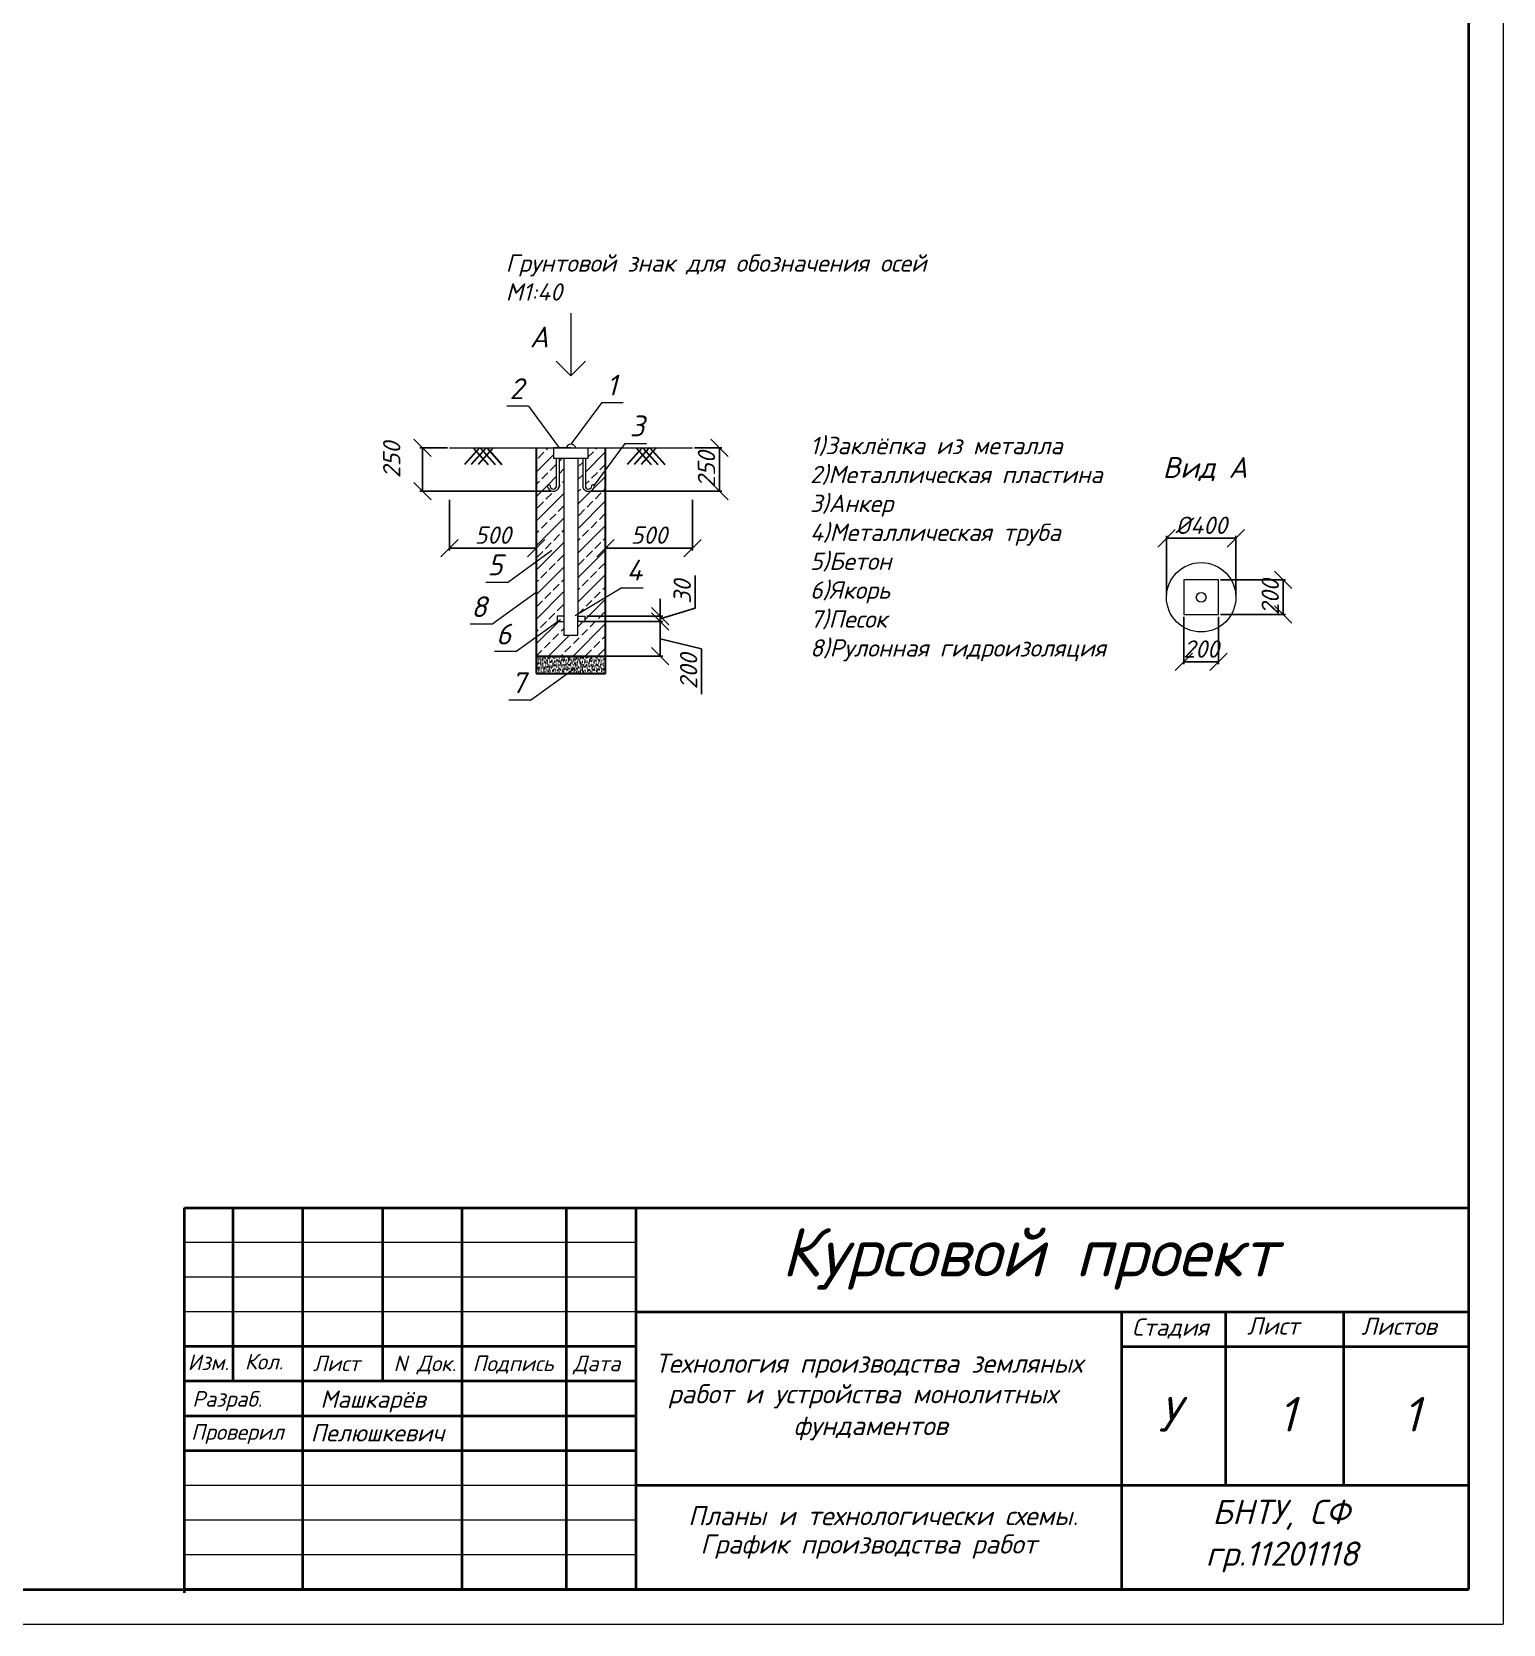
# Model space of a CAD drawing. Header units: millimetres. Extents: x 1422334 to 1587362, y 445536 to 446570.
# Drawn here: x 1586173.8 to 1586385.8, y 445975.7 to 446205.2 of the extents above; entities that cross this region are included whole.
import ezdxf

# ---------------------------------------------------------------- set-up
doc = ezdxf.new("R2010")
doc.units = ezdxf.units.MM
doc.header["$LTSCALE"] = 50
doc.layers.get('0').update_dxf_attribs({"lineweight": 13})
for name, color, linetype, lineweight in [('Buldoze', 7, 'Continuous', 13), ('камаз', 7, 'Continuous', 13), ('оси траншей размеры', 7, 'Continuous', 13), ('Слой 0.13', 7, 'Continuous', 9), ('текст', 7, 'Continuous', 30)]:
    doc.layers.add(name, color=color, linetype=linetype, lineweight=lineweight)
doc.styles.get("Standard").update_dxf_attribs({"font": 'isocpeui.ttf'})
doc.styles.add('стиль2', font='isocpeui.ttf')
doc.dimstyles.new('200', dxfattribs={"dimtxt": 2.5, "dimasz": 2.5, "dimexe": 0.3445, "dimexo": 0.3, "dimtad": 1, "dimlfac": 500, "dimtxsty": 'Standard', "dimblk": 'OBLIQUE', "dimcen": 2.5, "dimadec": 0, "dimazin": 0, "dimtfac": 1, "dimtmove": 0, "dimatfit": 3, "dimfxl": 1, "dimarcsym": 0})

# ---------------------------------------------------------------- blocks, each defined once
blk = doc.blocks.new('_Oblique')
at = {"color": 0, "linetype": 'ByBlock', "lineweight": -2}
blk.add_line((-0.5, -0.5), (0.5, 0.5), dxfattribs=at)
blk = doc.blocks.new('*D2212')
at = {"layer": 'Buldoze', "color": 0, "lineweight": -2, "ltscale": 10000, "transparency": 16777216}
for p, q in [((1586345.12, 446126.22), (1586354.49, 446126.22)), ((1586354.15, 446121.22), (1586354.15, 446126.22)), ((1586345.12, 446121.22), (1586354.49, 446121.22))]:
    blk.add_line(p, q, dxfattribs=at)
at = {"layer": 'Defpoints', "color": 0, "ltscale": 10000, "transparency": 16777216}
for p in [(1586344.82, 446126.22), (1586354.15, 446126.22), (1586344.82, 446121.22)]:
    blk.add_point(p, dxfattribs=at)
at = {"layer": 'Buldoze', "color": 0, "lineweight": -2, "ltscale": 10000, "transparency": 16777216, "xscale": 2.5, "yscale": 2.5, "zscale": 2.5}
for p, rotation in [((1586354.15, 446126.22), 90), ((1586354.15, 446121.22), 270)]:
    blk.add_blockref('_Oblique', p, dxfattribs=dict(at, rotation=rotation))
at = {"layer": 'Buldoze', "color": 0, "ltscale": 10000, "transparency": 16777216, "insert": (1586352.27, 446123.72), "char_height": 2.5, "attachment_point": 5, "rotation": 90}
blk.add_mtext('200', dxfattribs=at)
blk = doc.blocks.new('*D2213')
at = {"layer": 'Buldoze', "color": 0, "lineweight": -2, "ltscale": 10000, "transparency": 16777216}
for p, q in [((1586339.82, 446120.92), (1586339.82, 446114.06)), ((1586344.82, 446120.92), (1586344.82, 446114.06)), ((1586339.82, 446114.4), (1586344.82, 446114.4))]:
    blk.add_line(p, q, dxfattribs=at)
at = {"layer": 'Defpoints', "color": 0, "ltscale": 10000, "transparency": 16777216}
for p in [(1586339.82, 446121.22), (1586344.82, 446121.22), (1586344.82, 446114.4)]:
    blk.add_point(p, dxfattribs=at)
at = {"layer": 'Buldoze', "color": 0, "lineweight": -2, "ltscale": 10000, "transparency": 16777216, "xscale": 2.5, "yscale": 2.5, "zscale": 2.5, "rotation": 180}
blk.add_blockref('_Oblique', (1586339.82, 446114.4), dxfattribs=at)
at = {"layer": 'Buldoze', "color": 0, "lineweight": -2, "ltscale": 10000, "transparency": 16777216, "xscale": 2.5, "yscale": 2.5, "zscale": 2.5}
blk.add_blockref('_Oblique', (1586344.82, 446114.4), dxfattribs=at)
at = {"layer": 'Buldoze', "color": 0, "ltscale": 10000, "transparency": 16777216, "insert": (1586342.32, 446116.27), "char_height": 2.5, "attachment_point": 5}
blk.add_mtext('200', dxfattribs=at)
blk = doc.blocks.new('*D2214')
at = {"layer": 'Buldoze', "color": 0, "lineweight": -2, "ltscale": 10000, "transparency": 16777216}
for p, q in [((1586337.32, 446124.02), (1586337.32, 446132.56)), ((1586337.32, 446132.22), (1586347.32, 446132.22)), ((1586347.32, 446124.02), (1586347.32, 446132.56))]:
    blk.add_line(p, q, dxfattribs=at)
at = {"layer": 'Defpoints', "color": 0, "ltscale": 10000, "transparency": 16777216}
for p in [(1586347.32, 446132.22), (1586337.32, 446123.72), (1586347.32, 446123.72)]:
    blk.add_point(p, dxfattribs=at)
at = {"layer": 'Buldoze', "color": 0, "lineweight": -2, "ltscale": 10000, "transparency": 16777216, "xscale": 2.5, "yscale": 2.5, "zscale": 2.5, "rotation": 180}
blk.add_blockref('_Oblique', (1586337.32, 446132.22), dxfattribs=at)
at = {"layer": 'Buldoze', "color": 0, "lineweight": -2, "ltscale": 10000, "transparency": 16777216, "xscale": 2.5, "yscale": 2.5, "zscale": 2.5}
blk.add_blockref('_Oblique', (1586347.32, 446132.22), dxfattribs=at)
at = {"layer": 'Buldoze', "color": 0, "ltscale": 10000, "transparency": 16777216, "insert": (1586342.32, 446134.1), "char_height": 2.5, "attachment_point": 5}
blk.add_mtext('%%C400', dxfattribs=at)
blk = doc.blocks.new('*D2215')
at = {"layer": 'Buldoze', "color": 0, "lineweight": -2, "ltscale": 10000, "transparency": 16777216}
for p, q in [((1586252.8, 446120.25), (1586264.73, 446120.25)), ((1586264.38, 446120.25), (1586264.38, 446115.25)), ((1586264.38, 446117.75), (1586270.34, 446116.31)), ((1586252.8, 446115.25), (1586264.73, 446115.25)), ((1586270.34, 446116.31), (1586270.34, 446109.75))]:
    blk.add_line(p, q, dxfattribs=at)
at = {"layer": 'Defpoints', "color": 0, "ltscale": 10000, "transparency": 16777216}
for p in [(1586252.5, 446120.25), (1586252.5, 446115.25), (1586264.38, 446115.25)]:
    blk.add_point(p, dxfattribs=at)
at = {"layer": 'Buldoze', "color": 0, "lineweight": -2, "ltscale": 10000, "transparency": 16777216, "xscale": 2.5, "yscale": 2.5, "zscale": 2.5}
for p, rotation in [((1586264.38, 446120.25), 90), ((1586264.38, 446115.25), 270)]:
    blk.add_blockref('_Oblique', p, dxfattribs=dict(at, rotation=rotation))
at = {"layer": 'Buldoze', "color": 0, "ltscale": 10000, "transparency": 16777216, "insert": (1586268.46, 446113.03), "char_height": 2.5, "attachment_point": 5, "rotation": 90}
blk.add_mtext('200', dxfattribs=at)
blk = doc.blocks.new('*D2216')
at = {"layer": 'Buldoze', "color": 0, "lineweight": -2, "ltscale": 10000, "transparency": 16777216}
for p, q in [((1586269.42, 446122.14), (1586269.42, 446126.88)), ((1586264.38, 446121), (1586264.38, 446123.5)), ((1586264.38, 446120.63), (1586269.42, 446122.14)), ((1586253.8, 446121), (1586264.73, 446121)), ((1586253.8, 446120.25), (1586264.73, 446120.25)), ((1586264.38, 446120.25), (1586264.38, 446121)), ((1586264.38, 446120.25), (1586264.38, 446121)), ((1586264.38, 446120.25), (1586264.38, 446117.75))]:
    blk.add_line(p, q, dxfattribs=at)
at = {"layer": 'Defpoints', "color": 0, "ltscale": 10000, "transparency": 16777216}
for p in [(1586253.5, 446121), (1586253.5, 446120.25), (1586264.38, 446121)]:
    blk.add_point(p, dxfattribs=at)
at = {"layer": 'Buldoze', "color": 0, "lineweight": -2, "ltscale": 10000, "transparency": 16777216, "xscale": 2.5, "yscale": 2.5, "zscale": 2.5}
for p, rotation in [((1586264.38, 446121), 270), ((1586264.38, 446120.25), 90)]:
    blk.add_blockref('_Oblique', p, dxfattribs=dict(at, rotation=rotation))
at = {"layer": 'Buldoze', "color": 0, "ltscale": 10000, "transparency": 16777216, "insert": (1586267.54, 446124.51), "char_height": 2.5, "attachment_point": 5, "rotation": 90}
blk.add_mtext('30', dxfattribs=at)
blk = doc.blocks.new('*D2217')
at = {"layer": 'Buldoze', "color": 0, "lineweight": -2, "ltscale": 10000, "transparency": 16777216}
for p, q in [((1586234, 446137.77), (1586234, 446130.46)), ((1586246.5, 446137.77), (1586246.5, 446130.46)), ((1586234, 446130.81), (1586246.5, 446130.81))]:
    blk.add_line(p, q, dxfattribs=at)
at = {"layer": 'Defpoints', "color": 0, "ltscale": 10000, "transparency": 16777216}
for p in [(1586234, 446138.07), (1586246.5, 446138.07), (1586246.5, 446130.81)]:
    blk.add_point(p, dxfattribs=at)
at = {"layer": 'Buldoze', "color": 0, "lineweight": -2, "ltscale": 10000, "transparency": 16777216, "xscale": 2.5, "yscale": 2.5, "zscale": 2.5, "rotation": 180}
blk.add_blockref('_Oblique', (1586234, 446130.81), dxfattribs=at)
at = {"layer": 'Buldoze', "color": 0, "lineweight": -2, "ltscale": 10000, "transparency": 16777216, "xscale": 2.5, "yscale": 2.5, "zscale": 2.5}
blk.add_blockref('_Oblique', (1586246.5, 446130.81), dxfattribs=at)
at = {"layer": 'Buldoze', "color": 0, "ltscale": 10000, "transparency": 16777216, "insert": (1586240.25, 446132.68), "char_height": 2.5, "attachment_point": 5}
blk.add_mtext('500', dxfattribs=at)
blk = doc.blocks.new('*D2218')
at = {"layer": 'Buldoze', "color": 0, "lineweight": -2, "ltscale": 10000, "transparency": 16777216}
for p, q in [((1586256.5, 446137.77), (1586256.5, 446130.46)), ((1586269, 446137.77), (1586269, 446130.46)), ((1586256.5, 446130.81), (1586269, 446130.81))]:
    blk.add_line(p, q, dxfattribs=at)
at = {"layer": 'Defpoints', "color": 0, "ltscale": 10000, "transparency": 16777216}
for p in [(1586256.5, 446138.07), (1586269, 446138.07), (1586269, 446130.81)]:
    blk.add_point(p, dxfattribs=at)
at = {"layer": 'Buldoze', "color": 0, "lineweight": -2, "ltscale": 10000, "transparency": 16777216, "xscale": 2.5, "yscale": 2.5, "zscale": 2.5, "rotation": 180}
blk.add_blockref('_Oblique', (1586256.5, 446130.81), dxfattribs=at)
at = {"layer": 'Buldoze', "color": 0, "lineweight": -2, "ltscale": 10000, "transparency": 16777216, "xscale": 2.5, "yscale": 2.5, "zscale": 2.5}
blk.add_blockref('_Oblique', (1586269, 446130.81), dxfattribs=at)
at = {"layer": 'Buldoze', "color": 0, "ltscale": 10000, "transparency": 16777216, "insert": (1586262.75, 446132.68), "char_height": 2.5, "attachment_point": 5}
blk.add_mtext('500', dxfattribs=at)
blk = doc.blocks.new('*D2219')
at = {"layer": 'Buldoze', "color": 0, "lineweight": -2, "ltscale": 10000, "transparency": 16777216}
for p, q in [((1586233.7, 446145.25), (1586229.74, 446145.25)), ((1586230.09, 446145.25), (1586230.09, 446139)), ((1586248.61, 446139), (1586229.74, 446139))]:
    blk.add_line(p, q, dxfattribs=at)
at = {"layer": 'Defpoints', "color": 0, "ltscale": 10000, "transparency": 16777216}
for p in [(1586234, 446145.25), (1586230.09, 446139), (1586248.91, 446139)]:
    blk.add_point(p, dxfattribs=at)
at = {"layer": 'Buldoze', "color": 0, "lineweight": -2, "ltscale": 10000, "transparency": 16777216, "xscale": 2.5, "yscale": 2.5, "zscale": 2.5}
for p, rotation in [((1586230.09, 446145.25), 90), ((1586230.09, 446139), 270)]:
    blk.add_blockref('_Oblique', p, dxfattribs=dict(at, rotation=rotation))
at = {"layer": 'Buldoze', "color": 0, "ltscale": 10000, "transparency": 16777216, "insert": (1586225.68, 446143.51), "char_height": 2.5, "attachment_point": 5, "rotation": 90}
blk.add_mtext('250', dxfattribs=at)
blk = doc.blocks.new('*D2220')
at = {"layer": 'Buldoze', "color": 0, "lineweight": -2, "ltscale": 10000, "transparency": 16777216}
for p, q in [((1586269.3, 446145.25), (1586273.25, 446145.25)), ((1586272.91, 446145.25), (1586272.91, 446139)), ((1586254.38, 446139), (1586273.25, 446139))]:
    blk.add_line(p, q, dxfattribs=at)
at = {"layer": 'Defpoints', "color": 0, "ltscale": 10000, "transparency": 16777216}
for p in [(1586269, 446145.25), (1586254.08, 446139), (1586272.91, 446139)]:
    blk.add_point(p, dxfattribs=at)
at = {"layer": 'Buldoze', "color": 0, "lineweight": -2, "ltscale": 10000, "transparency": 16777216, "xscale": 2.5, "yscale": 2.5, "zscale": 2.5}
for p, rotation in [((1586272.91, 446145.25), 90), ((1586272.91, 446139), 270)]:
    blk.add_blockref('_Oblique', p, dxfattribs=dict(at, rotation=rotation))
at = {"layer": 'Buldoze', "color": 0, "ltscale": 10000, "transparency": 16777216, "insert": (1586271.03, 446142.13), "char_height": 2.5, "attachment_point": 5, "rotation": 90}
blk.add_mtext('250', dxfattribs=at)

msp = doc.modelspace()

# ---------------------------------------------------------------- hatches: boundary and pattern name
at = {"layer": 'Buldoze', "ltscale": 10000}
h = msp.add_hatch(dxfattribs=at)
h.set_pattern_fill('JIS_STN_2.5', color=250)
h.set_pattern_definition([(45, (305.9506, 276.5376), (-1.767766953, 1.767766953), []), (45, (307.7156, 276.5376), (-1.767766953, 1.767766953), [1.2, -0.5])])
edge = h.paths.add_edge_path()
edge.add_line((1586246.49763, 446115.251755), (1586256.49763, 446115.251755))
edge.add_line((1586256.49763, 446115.251755), (1586256.49763, 446145.251755))
edge.add_line((1586256.49763, 446145.251755), (1586253.99763, 446145.251755))
edge.add_line((1586253.99763, 446145.251755), (1586253.99763, 446143.751755))
edge.add_line((1586253.99763, 446143.751755), (1586253.598207, 446143.751755))
edge.add_line((1586253.598207, 446143.751755), (1586253.598207, 446139.60382))
edge.add_arc((1586254.03333, 446139.800485), 0.477502, 204.3217669, 371.95287299)
edge.add_spline(control_points=[(1586254.500479, 446139.899379), (1586254.620131, 446139.935972), (1586254.830457, 446140.000297), (1586254.867764, 446139.794719), (1586254.883848, 446139.706092)], knot_values=[0, 0, 0, 0, 0.3037911877, 0.5340077235, 0.5340077235, 0.5340077235, 0.5340077235], degree=3, periodic=0)
edge.add_arc((1586254.028121, 446139.867677), 0.870849, 197.6371309, 349.30686741, ccw=False)
edge.add_line((1586253.198207, 446139.60382), (1586253.198207, 446143.751755))
edge.add_line((1586253.198207, 446143.751755), (1586252.49763, 446143.751755))
edge.add_line((1586252.49763, 446143.751755), (1586252.49763, 446121.001755))
edge.add_line((1586252.49763, 446121.001755), (1586253.49763, 446121.001755))
edge.add_line((1586253.49763, 446121.001755), (1586253.49763, 446120.251755))
edge.add_line((1586253.49763, 446120.251755), (1586252.49763, 446120.251755))
edge.add_line((1586252.49763, 446120.251755), (1586252.49763, 446118.251755))
edge.add_line((1586252.49763, 446118.251755), (1586250.49763, 446118.251755))
edge.add_line((1586250.49763, 446118.251755), (1586250.49763, 446120.251755))
edge.add_line((1586250.49763, 446120.251755), (1586249.49763, 446120.251755))
edge.add_line((1586249.49763, 446120.251755), (1586249.49763, 446121.001755))
edge.add_line((1586249.49763, 446121.001755), (1586250.49763, 446121.001755))
edge.add_line((1586250.49763, 446121.001755), (1586250.49763, 446143.751755))
edge.add_line((1586250.49763, 446143.751755), (1586249.797054, 446143.751755))
edge.add_line((1586249.797054, 446143.751755), (1586249.797054, 446139.60382))
edge.add_arc((1586248.967139, 446139.867677), 0.870849, 190.69313259, 342.3628691, ccw=False)
edge.add_spline(control_points=[(1586248.111413, 446139.706092), (1586248.127496, 446139.794719), (1586248.164803, 446140.000297), (1586248.37513, 446139.935972), (1586248.494782, 446139.899379)], knot_values=[0, 0, 0, 0, 0.2302165358, 0.5340077235, 0.5340077235, 0.5340077235, 0.5340077235], degree=3, periodic=0)
edge.add_arc((1586248.961931, 446139.800485), 0.477502, 168.04712701, 335.6782331)
edge.add_line((1586249.397054, 446139.60382), (1586249.397054, 446143.751755))
edge.add_line((1586249.397054, 446143.751755), (1586248.99763, 446143.751755))
edge.add_line((1586248.99763, 446143.751755), (1586248.99763, 446145.251755))
edge.add_line((1586248.99763, 446145.251755), (1586246.49763, 446145.251755))
edge.add_line((1586246.49763, 446145.251755), (1586246.49763, 446115.251755))
at = {"layer": 'Buldoze', "lineweight": 30, "ltscale": 10000}
h = msp.add_hatch(dxfattribs=at)
h.set_pattern_fill('AR-SAND', color=250, scale=0.01)
h.set_pattern_definition([(37.5, (305.9506, 276.5376), (-0.01600031296, 0.48941323733), [0, -0.38608, 0, -0.4318, 0, -0.41275]), (7.5, (305.9506, 276.5376), (0.44952328314, 0.71682510057), [0, -0.20828, 0, -0.34798, 0, -0.13335]), (327.5, (305.6382, 276.5376), (0.79099237024, 0.00143718468), [0, -0.127, 0, -0.4572, 0, -0.5969]), (317.5, (305.6382, 276.5376), (0.76355645247, 0.22292932326), [0, -0.0635, 0, -0.29972, 0, -0.3429])])
h.paths.add_polyline_path([(1586256.49763, 446112.751755), (1586256.49763, 446115.251755), (1586246.49763, 446115.251755), (1586246.49763, 446112.751755)])

# ---------------------------------------------------------------- linework, layer by layer
for p, q in [((1586260.836202, 446030.713928), (1586195.836202, 446030.713928)), ((1586260.836202, 446025.713928), (1586195.836202, 446025.713928)), ((1586260.836202, 446020.713928), (1586195.836202, 446020.713928)), ((1586260.836202, 445995.713928), (1586195.836202, 445995.713928)), ((1586260.836202, 445990.713928), (1586195.836202, 445990.713928)), ((1586260.836202, 445985.713928), (1586195.836202, 445985.713928))]:
    msp.add_line(p, q)
at = {"layer": 'Buldoze', "ltscale": 10000}
for p, q in [((1586251.49763, 446164.653321), (1586251.49763, 446155.653321)), ((1586251.49763, 446155.653321), (1586249.37631, 446157.774641)), ((1586251.49763, 446155.653321), (1586253.618951, 446157.774641)), ((1586233.99763, 446145.251755), (1586268.99763, 446145.251755)), ((1586246.49763, 446138.06835), (1586246.49763, 446145.251755)), ((1586251.49763, 446145.251755), (1586248.99763, 446145.251755)), ((1586248.99763, 446145.251755), (1586248.99763, 446143.751755)), ((1586250.79763, 446145.251755), (1586251.49763, 446145.251755)), ((1586251.49763, 446145.251755), (1586253.99763, 446145.251755)), ((1586251.49763, 446145.251755), (1586252.19763, 446145.251755)), ((1586253.99763, 446143.751755), (1586253.99763, 446145.251755)), ((1586256.49763, 446145.251755), (1586256.49763, 446138.06835)), ((1586248.99763, 446143.751755), (1586253.99763, 446143.751755)), ((1586249.397054, 446143.751755), (1586249.397054, 446139.60382)), ((1586249.797054, 446143.751755), (1586249.797054, 446139.60382)), ((1586250.49763, 446143.751755), (1586251.49763, 446143.751755)), ((1586250.49763, 446143.751755), (1586250.49763, 446118.251755)), ((1586251.49763, 446143.751755), (1586252.49763, 446143.751755)), ((1586252.49763, 446143.751755), (1586252.49763, 446120.251755)), ((1586253.198207, 446143.751755), (1586253.198207, 446139.60382)), ((1586253.598207, 446143.751755), (1586253.598207, 446139.60382)), ((1586339.819775, 446126.220191), (1586339.819775, 446121.220191)), ((1586344.819775, 446126.220191), (1586339.819775, 446126.220191)), ((1586344.819775, 446121.220191), (1586344.819775, 446126.220191)), ((1586250.49763, 446121.001755), (1586249.49763, 446121.001755)), ((1586249.49763, 446121.001755), (1586249.49763, 446120.251755)), ((1586249.49763, 446120.251755), (1586250.49763, 446120.251755)), ((1586252.49763, 446118.251755), (1586252.49763, 446121.001755)), ((1586252.49763, 446121.001755), (1586253.49763, 446121.001755)), ((1586253.49763, 446120.251755), (1586252.49763, 446120.251755)), ((1586253.49763, 446121.001755), (1586253.49763, 446120.251755)), ((1586339.819775, 446121.220191), (1586344.819775, 446121.220191)), ((1586250.49763, 446118.251755), (1586252.49763, 446118.251755))]:
    msp.add_line(p, q, dxfattribs=at)
at = {"layer": 'Buldoze', "lineweight": 30, "ltscale": 10000}
for p, q in [((1586238.30372, 446145.251755), (1586236.148991, 446142.853006)), ((1586239.30372, 446145.251755), (1586237.148991, 446142.853006)), ((1586237.410513, 446145.251755), (1586239.565242, 446142.853006)), ((1586240.30372, 446145.251755), (1586238.148991, 446142.853006)), ((1586238.410513, 446145.251755), (1586240.565242, 446142.853006)), ((1586239.410513, 446145.251755), (1586241.565242, 446142.853006)), ((1586246.49763, 446145.251755), (1586246.49763, 446115.251755)), ((1586256.49763, 446115.251755), (1586256.49763, 446145.251755)), ((1586261.780037, 446145.251755), (1586259.625308, 446142.853006)), ((1586262.780037, 446145.251755), (1586260.625308, 446142.853006)), ((1586260.88683, 446145.251755), (1586263.041559, 446142.853006)), ((1586263.780037, 446145.251755), (1586261.625308, 446142.853006)), ((1586261.88683, 446145.251755), (1586264.041559, 446142.853006)), ((1586262.88683, 446145.251755), (1586265.041559, 446142.853006)), ((1586246.49763, 446115.251755), (1586256.49763, 446115.251755)), ((1586246.49763, 446115.251755), (1586246.49763, 446112.751755)), ((1586256.49763, 446112.751755), (1586256.49763, 446115.251755)), ((1586246.49763, 446112.751755), (1586256.49763, 446112.751755))]:
    msp.add_line(p, q, dxfattribs=at)
at = {"layer": 'Buldoze', "ltscale": 10000}
for radius in [5, 0.7]:
    msp.add_circle((1586342.319775, 446123.720191), radius, dxfattribs=at)
for centre, radius, start, end in [((1586251.49763, 446145.038905), 0.731646, 16.91304329, 163.08695673), ((1586248.967139, 446139.867677), 0.870849, 190.69313259, 342.3628691), ((1586248.961931, 446139.800485), 0.477502, 168.04712701, 335.6782331), ((1586254.028121, 446139.867677), 0.870849, 197.6371309, 349.30686741), ((1586254.03333, 446139.800485), 0.477502, 204.3217669, 11.952873)]:
    msp.add_arc(centre, radius, start, end, dxfattribs=at)
for points in [[(1586248.111413, 446139.706092), (1586248.19182, 446139.92181), (1586248.494782, 446139.899379)], [(1586254.883848, 446139.706092), (1586254.803441, 446139.92181), (1586254.500479, 446139.899379)]]:
    msp.add_spline(points, degree=3, dxfattribs=at)
at = {"layer": 'камаз', "ltscale": 10000}
for p, q in [((1586245.381941, 446151.261597), (1586242.278125, 446151.261597)), ((1586245.381941, 446151.261597), (1586249.820692, 446145.251755)), ((1586255.942374, 446151.780368), (1586251.503623, 446145.770526)), ((1586255.942374, 446151.780368), (1586259.04619, 446151.780368)), ((1586259.272834, 446145.8942), (1586254.834084, 446139.884358)), ((1586259.272834, 446145.8942), (1586262.376651, 446145.8942)), ((1586242.35027, 446125.864316), (1586248.766829, 446130.492568)), ((1586242.35027, 446125.864316), (1586239.246454, 446125.864316)), ((1586240.081071, 446119.838279), (1586246.49763, 446124.466531)), ((1586258.823337, 446125.108456), (1586252.108079, 446121.033154)), ((1586258.823337, 446125.108456), (1586261.927153, 446125.108456)), ((1586240.081071, 446119.838279), (1586236.977255, 446119.838279)), ((1586243.581071, 446115.892011), (1586249.99763, 446120.520263)), ((1586243.581071, 446115.892011), (1586240.477255, 446115.892011)), ((1586245.66527, 446108.870391), (1586252.081829, 446113.498643)), ((1586245.66527, 446108.870391), (1586242.561453, 446108.870391))]:
    msp.add_line(p, q, dxfattribs=at)
at = {"layer": 'Слой 0.13', "ltscale": 10000}
for p in [(1586385.836202, 446569.713928), (1585544.836202, 445975.713928)]:
    msp.add_line(p, (1586385.836202, 445975.713928), dxfattribs=at)
at = {"layer": 'Слой 0.13', "lineweight": 40, "ltscale": 10000}
for p, q in [((1586380.836202, 446564.713928), (1586380.836202, 445980.713928)), ((1586195.836202, 445980.713928), (1586195.836202, 446035.713928)), ((1586195.836202, 446035.713928), (1586380.836202, 446035.713928)), ((1586195.836202, 445980.247788), (1586195.836202, 446035.247788)), ((1586202.836202, 446010.713928), (1586202.836202, 446035.713928)), ((1586212.836202, 446035.713928), (1586212.836202, 445980.713928)), ((1586224.336202, 446035.713928), (1586224.336202, 446010.713928)), ((1586235.836202, 445980.713928), (1586235.836202, 446035.713928)), ((1586250.836202, 446035.713928), (1586250.836202, 445980.713928)), ((1586260.836202, 446035.713928), (1586260.836202, 445980.713928)), ((1586380.836202, 446036.180067), (1586380.836202, 445981.180067)), ((1586260.836202, 446020.713928), (1586380.836202, 446020.713928)), ((1586330.836202, 446020.713928), (1586330.836202, 445980.713928)), ((1586345.836202, 446020.713928), (1586345.836202, 445995.713928)), ((1586362.836202, 446020.713928), (1586362.836202, 445995.713928)), ((1586260.836202, 446015.713928), (1586195.836202, 446015.713928)), ((1586330.836202, 446015.713928), (1586380.836202, 446015.713928)), ((1586260.836202, 446010.713928), (1586195.836202, 446010.713928)), ((1586260.836202, 446005.713928), (1586195.836202, 446005.713928)), ((1586260.836202, 446000.713928), (1586195.836202, 446000.713928)), ((1586380.836202, 445995.713928), (1586260.836202, 445995.713928)), ((1585564.836202, 445980.713928), (1586380.836202, 445980.713928)), ((1586380.836202, 445980.713928), (1586195.836202, 445980.713928))]:
    msp.add_line(p, q, dxfattribs=at)

# ---------------------------------------------------------------- texts
for s, p in [('Изм.', (1586196.26751, 446012.326045)), ('Кол.', (1586204.501753, 446012.421326)), ('Лист', (1586214.322154, 446012.175741)), ('N Док.', (1586225.943, 446012.175741)), ('Подпись', (1586237.322154, 446012.175741)), ('Дата', (1586251.844372, 446012.175741))]:
    msp.add_text(s, height=2.25).set_placement(p)
at = {"attachment_point": 1}
for s, insert, char_height, width in [('{\\fISOCPEUR|b0|i1|c204|p34; Разраб.}', (1586195.501641, 446009.305791), 2.25, 12.94505509), ('Машкарёв ', (1586215.397079, 446009.3994), 2.5, 22.74938513), ('\\pi5.3087;У', (1586330.836202, 446008.465824), 5, 15), ('\\pi7.5928;1', (1586345.836202, 446008.465824), 5, 17), ('\\pi7.5928;1', (1586363.800289, 446008.465824), 5, 17), ('{\\fISOCPEUR|b0|i1|c204|p34;Проверил}', (1586196.763953, 446004.541896), 2.25, 12.94505509), ('{\\fISOCPEUR|b0|i1|c204|p34;Пелюшкевич }', (1586213.994312, 446004.541896), 2.5, 22.74938513)]:
    msp.add_mtext(s, dxfattribs=dict(at, insert=insert, char_height=char_height, width=width))
at = {"layer": 'Buldoze', "ltscale": 10000, "insert": (1586285.957353, 446146.843444), "char_height": 2.5, "attachment_point": 1}
msp.add_mtext_dynamic_manual_height_columns('1)Заклёпка из металла\\P2)Металлическая пластина\\P3)Анкер\\P4)Металлическая труба\\P5)Бетон\\P6)Якорь\\P7)Песок\\P8)Рулонная гидроизоляция', width=45.70598744, gutter_width=25, heights=[0], dxfattribs=at)
at = {"layer": 'камаз', "ltscale": 10000, "char_height": 3}
for s, width, insert, attachment_point in [('А', 3.53199337, (1586245.576167, 446162.737445), 1), ('1', 3, (1586256.63889, 446155.806853), 1), ('2', 3, (1586244.685425, 446155.288083), 3), ('3', 3, (1586259.96935, 446149.920686), 1), ('Вид А', 57.833788, (1586336.776018, 446143.928623), 1), ('5', 3, (1586241.653754, 446129.890802), 3), ('4', 3, (1586259.519853, 446129.134942), 1), ('8', 3, (1586239.384555, 446123.864765), 3), ('6', 3, (1586242.884555, 446119.918497), 3), ('7', 3, (1586244.968754, 446112.896877), 3)]:
    msp.add_mtext_dynamic_manual_height_columns(s, width=width, gutter_width=25, heights=[0], dxfattribs=dict(at, insert=insert, attachment_point=attachment_point))
at = {"layer": 'оси траншей размеры', "ltscale": 10000, "insert": (1586242.105249, 446173.147148), "char_height": 2.5, "attachment_point": 1}
msp.add_mtext_dynamic_manual_height_columns('Грунтовой знак для обозначения осей М1:40', width=61.19679913, gutter_width=25, heights=[0], dxfattribs=at)
at = {"layer": 'Слой 0.13', "ltscale": 10000}
for s, height, p in [('Курсовой проект', 7, (1586281.826579, 446025.826021)), ('БНТУ, СФ', 3.5, (1586343.929403, 445990.136294)), ('гр.11201118', 3.5, (1586342.981036, 445984.127758))]:
    msp.add_text(s, height=height, dxfattribs=at).set_placement(p)
at = {"layer": 'текст', "style": 'стиль2'}
for s, height, p in [('Стадия', 2.5, (1586332.342103, 446017.278719)), ('Лист', 2.5, (1586348.928668, 446017.446269)), ('Листов', 2.5, (1586365.3954, 446017.415185)), ('Технология производства земляных', 2.75, (1586263.624996, 446011.945927)), ('работ и устройства монолитных', 2.75, (1586265.498687, 446007.546144)), ('фундаментов', 2.75, (1586283.579754, 446002.959133)), ('Планы и технологически схемы.', 2.75, (1586268.398532, 445989.977617)), ('График производства работ', 2.75, (1586270.156866, 445985.888434))]:
    msp.add_text(s, height=height, dxfattribs=at).set_placement(p)

# ---------------------------------------------------------------- dimensions: what is measured, and where the dimension line sits
at = {"layer": 'Buldoze', "ltscale": 10000}
for base, p1, p2, override, picture, middle in [((1586230.087638, 446138.998426), (1586233.99763, 446145.251755), (1586248.9144, 446138.998426), {"dimlfac": 40, "dimrnd": 10, "dimtmove": 1}, '*D2219', (1586225.680638, 446143.509691)), ((1586264.384153, 446121.001755), (1586253.49763, 446120.251755), (1586253.49763, 446121.001755), {"dimlfac": 40, "dimtmove": 1}, '*D2216', (1586267.541153, 446122.761355))]:
    dim = msp.add_linear_dim(base=base, p1=p1, p2=p2, angle=90, dimstyle='200', override=override, dxfattribs=at)
    dim.commit()
    dim.dimension.update_dxf_attribs({"geometry": picture, "text_midpoint": middle})
for base, p1, p2, override, picture, middle in [((1586272.907623, 446138.998426), (1586268.99763, 446145.251755), (1586254.080861, 446138.998426), {"dimlfac": 40, "dimrnd": 10}, '*D2220', (1586272.907623, 446142.125091)), ((1586354.148484, 446126.220191), (1586344.819775, 446121.220191), (1586344.819775, 446126.220191), {"dimlfac": 40, "dimrnd": 1}, '*D2212', (1586354.148484, 446123.720191)), ((1586264.384153, 446115.251755), (1586252.49763, 446120.251755), (1586252.49763, 446115.251755), {"dimlfac": 40, "dimtmove": 1}, '*D2215', (1586270.335419, 446115.681647))]:
    dim = msp.add_linear_dim(base=base, p1=p1, p2=p2, angle=90, dimstyle='200', override=override, dxfattribs=at)
    dim.commit()
    dim.dimension.update_dxf_attribs({"geometry": picture, "text_midpoint": middle, "dimtype": 160})
for base, p1, p2, picture, middle in [((1586246.49763, 446130.806225), (1586233.99763, 446138.06835), (1586246.49763, 446138.06835), '*D2217', (1586240.24763, 446132.681225)), ((1586268.99763, 446130.806225), (1586256.49763, 446138.06835), (1586268.99763, 446138.06835), '*D2218', (1586262.74763, 446132.681225))]:
    dim = msp.add_linear_dim(base=base, p1=p1, p2=p2, dimstyle='200', override={"dimlfac": 40, "dimtmove": 1}, dxfattribs=at)
    dim.commit()
    dim.dimension.update_dxf_attribs({"geometry": picture, "text_midpoint": middle})
dim = msp.add_linear_dim(base=(1586347.319775, 446132.220211), p1=(1586337.319775, 446123.720191), p2=(1586347.319775, 446123.720191), text='%%C<>', dimstyle='200', override={"dimlfac": 40, "dimrnd": 1}, dxfattribs=at)
dim.commit()
dim.dimension.update_dxf_attribs({"geometry": '*D2214', "text_midpoint": (1586342.319775, 446132.220211), "dimtype": 160})
dim = msp.add_linear_dim(base=(1586344.819775, 446114.399739), p1=(1586339.819775, 446121.220191), p2=(1586344.819775, 446121.220191), dimstyle='200', override={"dimlfac": 40, "dimrnd": 1}, dxfattribs=at)
dim.commit()
dim.dimension.update_dxf_attribs({"geometry": '*D2213', "text_midpoint": (1586342.319775, 446114.399739), "dimtype": 160})

doc.saveas('drawing.dxf')
